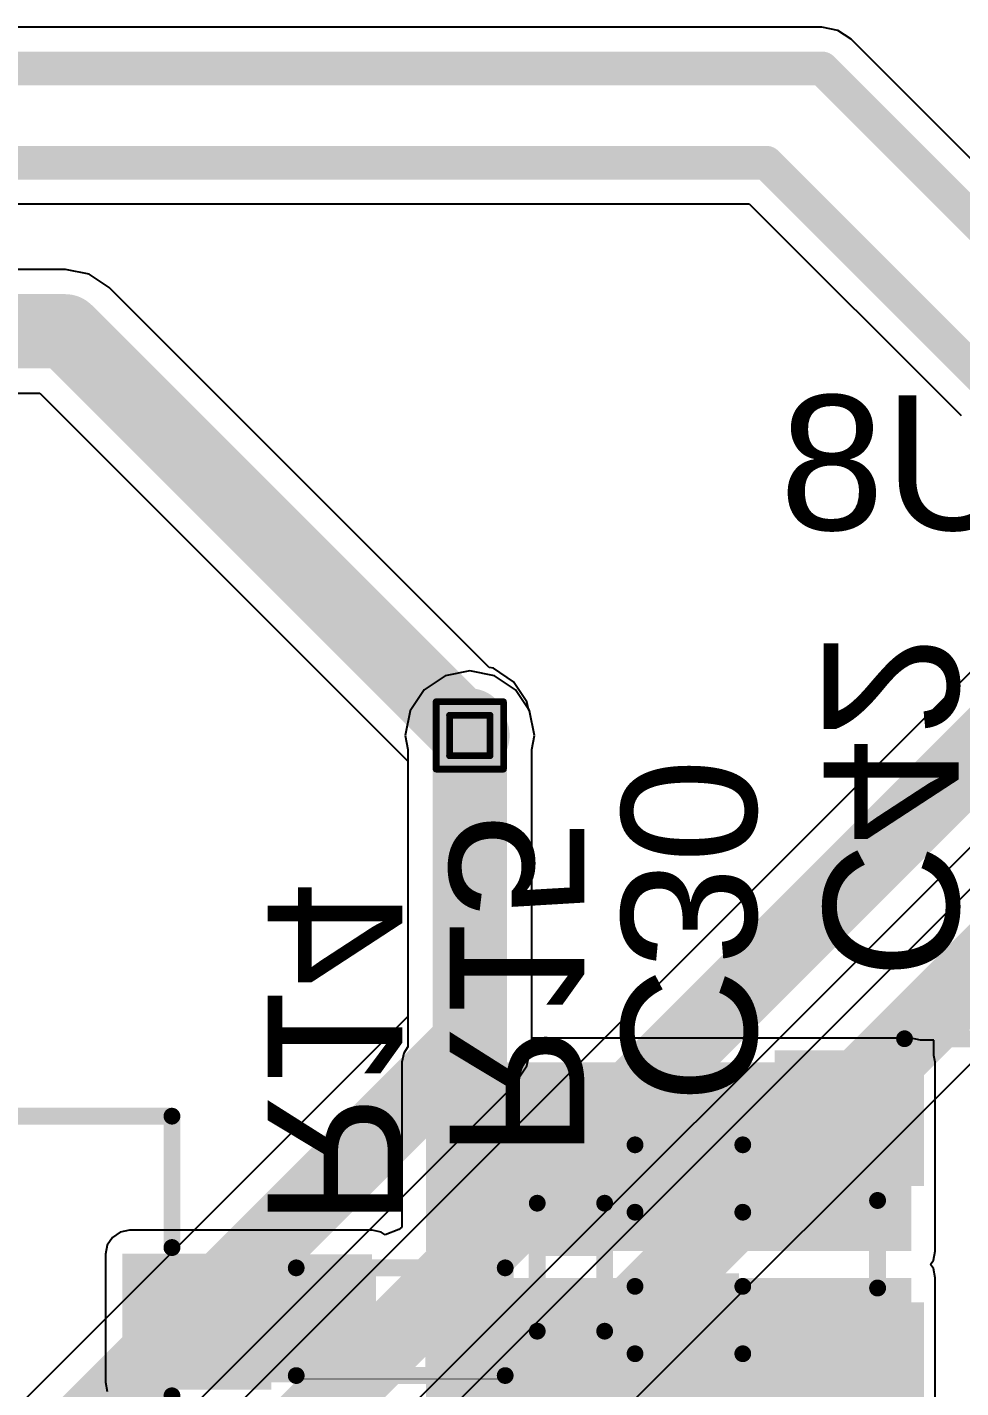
# Model space of a CAD drawing. Header units: inches. Extents: x -8 to 210, y -39 to 109.
# Drawn here: x 75.38 to 82.41, y 35.57 to 45.83 of the extents above; entities that cross this region are included whole.
import ezdxf

# ---------------------------------------------------------------- set-up
doc = ezdxf.new("R2010")
doc.units = ezdxf.units.IN
for name, color, linetype in [('Bottom Layer', 5, 'Continuous'), ('Bottom Overlay', 54, 'Continuous'), ('Bottom Paste', 16, 'Continuous'), ('Bottom Solder', 6, 'Continuous'), ('Drill Drawing', 1, 'Continuous'), ('Top Layer', 1, 'Continuous'), ('Via Holes', 16, 'Continuous')]:
    doc.layers.add(name, color=color, linetype=linetype)
doc.styles.add('Arial', font='', dxfattribs={"height": 0.2})
doc.styles.get('Arial').set_extended_font_data('Arial')

# ---------------------------------------------------------------- blocks, each defined once
blk = doc.blocks.new('R___0201_B_54')
at = {"layer": 'Bottom Layer'}
for points in [[(-0.41, 0.185), (-0.14, 0.185), (-0.14, -0.185), (-0.41, -0.185)], [(0.14, 0.185), (0.41, 0.185), (0.41, -0.185), (0.14, -0.185)]]:
    blk.add_hatch(color=5, dxfattribs=at).paths.add_polyline_path(points)
at = {"layer": 'Bottom Paste'}
for points in [[(-0.41, 0.185), (-0.14, 0.185), (-0.14, -0.185), (-0.41, -0.185)], [(0.14, 0.185), (0.41, 0.185), (0.41, -0.185), (0.14, -0.185)]]:
    blk.add_hatch(color=16, dxfattribs=at).paths.add_polyline_path(points)
at = {"layer": 'Bottom Solder'}
for points in [[(-0.465, 0.24), (-0.085, 0.24), (-0.085, -0.24), (-0.465, -0.24)], [(0.085, 0.24), (0.465, 0.24), (0.465, -0.24), (0.085, -0.24)]]:
    blk.add_hatch(color=6, dxfattribs=at).paths.add_polyline_path(points)
at = {"layer": 'Bottom Overlay'}
for points in [[(-0.483, 0.254, 0.127, 0.127, 0), (0.483, 0.254, 0.127, 0.127, 0)], [(-0.483, 0.254, 0.127, 0.127, 0), (-0.483, -0.254, 0.127, 0.127, 0)], [(0.483, 0.254, 0.127, 0.127, 0), (0.483, -0.254, 0.127, 0.127, 0)], [(-0.483, -0.254, 0.127, 0.127, 0), (0.483, -0.254, 0.127, 0.127, 0)]]:
    blk.add_lwpolyline(points, format="xyseb", dxfattribs=at)
for points in [[(-0.514, 0.254, 0.0635, 0.0635, 1), (-0.451, 0.254, 0.0635, 0.0635, 1)], [(-0.514, 0.254, 0.0635, 0.0635, 1), (-0.451, 0.254, 0.0635, 0.0635, 1)], [(0.451, 0.254, 0.0635, 0.0635, 1), (0.514, 0.254, 0.0635, 0.0635, 1)], [(0.451, 0.254, 0.0635, 0.0635, 1), (0.514, 0.254, 0.0635, 0.0635, 1)], [(-0.514, -0.254, 0.0635, 0.0635, 1), (-0.451, -0.254, 0.0635, 0.0635, 1)], [(-0.514, -0.254, 0.0635, 0.0635, 1), (-0.451, -0.254, 0.0635, 0.0635, 1)], [(0.451, -0.254, 0.0635, 0.0635, 1), (0.514, -0.254, 0.0635, 0.0635, 1)], [(0.451, -0.254, 0.0635, 0.0635, 1), (0.514, -0.254, 0.0635, 0.0635, 1)]]:
    blk.add_lwpolyline(points, format="xyseb", close=True, dxfattribs=at)
blk = doc.blocks.new('R___0402_B_55')
at = {"layer": 'Bottom Layer'}
for points in [[(-0.241, 0.318), (-0.241, -0.318), (-0.699, -0.318), (-0.699, 0.318)], [(0.699, 0.318), (0.699, -0.318), (0.241, -0.318), (0.241, 0.318)]]:
    blk.add_hatch(color=5, dxfattribs=at).paths.add_polyline_path(points)
at = {"layer": 'Bottom Paste'}
for points in [[(-0.241, 0.318), (-0.241, -0.318), (-0.699, -0.318), (-0.699, 0.318)], [(0.699, 0.318), (0.699, -0.318), (0.241, -0.318), (0.241, 0.318)]]:
    blk.add_hatch(color=16, dxfattribs=at).paths.add_polyline_path(points)
at = {"layer": 'Bottom Solder'}
for points in [[(-0.186, 0.373), (-0.186, -0.373), (-0.754, -0.373), (-0.754, 0.373)], [(0.754, 0.373), (0.754, -0.373), (0.186, -0.373), (0.186, 0.373)]]:
    blk.add_hatch(color=6, dxfattribs=at).paths.add_polyline_path(points)
at = {"layer": 'Bottom Overlay'}
for points in [[(-0.787, 0.406, 0.127, 0.127, 0), (-0.787, -0.406, 0.127, 0.127, 0)], [(0.787, 0.406, 0.127, 0.127, 0), (-0.787, 0.406, 0.127, 0.127, 0)], [(0.813, 0.432, 0.00323, 0.00323, 0), (-0.813, 0.432, 0.00323, 0.00323, 0)], [(0.787, 0.406, 0.127, 0.127, 0), (0.787, -0.406, 0.127, 0.127, 0)], [(0.787, -0.406, 0.127, 0.127, 0), (-0.787, -0.406, 0.127, 0.127, 0)]]:
    blk.add_lwpolyline(points, format="xyseb", dxfattribs=at)
for points in [[(-0.819, 0.406, 0.0635, 0.0635, 1), (-0.756, 0.406, 0.0635, 0.0635, 1)], [(-0.819, 0.406, 0.0635, 0.0635, 1), (-0.756, 0.406, 0.0635, 0.0635, 1)], [(-0.814, 0.432, 0.00161, 0.00161, 1), (-0.812, 0.432, 0.00161, 0.00161, 1)], [(0.756, 0.406, 0.0635, 0.0635, 1), (0.819, 0.406, 0.0635, 0.0635, 1)], [(0.756, 0.406, 0.0635, 0.0635, 1), (0.819, 0.406, 0.0635, 0.0635, 1)], [(0.812, 0.432, 0.00161, 0.00161, 1), (0.814, 0.432, 0.00161, 0.00161, 1)], [(-0.819, -0.406, 0.0635, 0.0635, 1), (-0.756, -0.406, 0.0635, 0.0635, 1)], [(-0.819, -0.406, 0.0635, 0.0635, 1), (-0.756, -0.406, 0.0635, 0.0635, 1)], [(0.756, -0.406, 0.0635, 0.0635, 1), (0.819, -0.406, 0.0635, 0.0635, 1)], [(0.756, -0.406, 0.0635, 0.0635, 1), (0.819, -0.406, 0.0635, 0.0635, 1)]]:
    blk.add_lwpolyline(points, format="xyseb", close=True, dxfattribs=at)
blk = doc.blocks.new('S___23_B_73')
at = {"layer": 'Bottom Layer'}
for points in [[(-1.36, 1.46), (-0.54, 1.46), (-0.54, 0.54), (-1.36, 0.54)], [(0.54, 1.46), (1.36, 1.46), (1.36, 0.54), (0.54, 0.54)], [(-0.41, -0.54), (0.41, -0.54), (0.41, -1.46), (-0.41, -1.46)]]:
    blk.add_hatch(color=5, dxfattribs=at).paths.add_polyline_path(points)
at = {"layer": 'Bottom Paste'}
for points in [[(-1.36, 1.46), (-0.54, 1.46), (-0.54, 0.54), (-1.36, 0.54)], [(0.54, 1.46), (1.36, 1.46), (1.36, 0.54), (0.54, 0.54)], [(-0.41, -0.54), (0.41, -0.54), (0.41, -1.46), (-0.41, -1.46)]]:
    blk.add_hatch(color=16, dxfattribs=at).paths.add_polyline_path(points)
at = {"layer": 'Bottom Solder'}
for points in [[(-1.462, 1.562), (-0.438, 1.562), (-0.438, 0.438), (-1.462, 0.438)], [(0.438, 1.562), (1.462, 1.562), (1.462, 0.438), (0.438, 0.438)], [(-0.512, -0.438), (0.512, -0.438), (0.512, -1.562), (-0.512, -1.562)]]:
    blk.add_hatch(color=6, dxfattribs=at).paths.add_polyline_path(points)
at = {"layer": 'Bottom Overlay'}
for points in [[(-1.676, 1.295, 0.127, 0.127, 0), (-1.676, 1.041, 0.127, 0.127, 0)], [(-1.676, 1.295, 0.127, 0.127, 0), (-1.549, 1.168, 0.127, 0.127, 0)], [(-1.549, 1.168, 0.127, 0.127, 0), (-1.676, 1.041, 0.127, 0.127, 0)], [(-0.33, 0.787, 0.127, 0.127, 0), (0.33, 0.787, 0.127, 0.127, 0)], [(-1.549, 0.584, 0.127, 0.127, 0), (-1.549, -0.813, 0.127, 0.127, 0)], [(1.549, 0.584, 0.127, 0.127, 0), (1.549, -0.813, 0.127, 0.127, 0)], [(-1.549, -0.813, 0.127, 0.127, 0), (-0.559, -0.813, 0.127, 0.127, 0)], [(0.559, -0.813, 0.127, 0.127, 0), (1.549, -0.813, 0.127, 0.127, 0)]]:
    blk.add_lwpolyline(points, format="xyseb", dxfattribs=at)
for points in [[(-1.708, 1.295, 0.0635, 0.0635, 1), (-1.645, 1.295, 0.0635, 0.0635, 1)], [(-1.708, 1.295, 0.0635, 0.0635, 1), (-1.645, 1.295, 0.0635, 0.0635, 1)], [(-1.581, 1.168, 0.0635, 0.0635, 1), (-1.518, 1.168, 0.0635, 0.0635, 1)], [(-1.581, 1.168, 0.0635, 0.0635, 1), (-1.518, 1.168, 0.0635, 0.0635, 1)], [(-1.708, 1.041, 0.0635, 0.0635, 1), (-1.645, 1.041, 0.0635, 0.0635, 1)], [(-1.708, 1.041, 0.0635, 0.0635, 1), (-1.645, 1.041, 0.0635, 0.0635, 1)], [(-0.362, 0.787, 0.0635, 0.0635, 1), (-0.298, 0.787, 0.0635, 0.0635, 1)], [(0.298, 0.787, 0.0635, 0.0635, 1), (0.362, 0.787, 0.0635, 0.0635, 1)], [(-1.581, 0.584, 0.0635, 0.0635, 1), (-1.518, 0.584, 0.0635, 0.0635, 1)], [(1.518, 0.584, 0.0635, 0.0635, 1), (1.581, 0.584, 0.0635, 0.0635, 1)], [(-1.581, -0.813, 0.0635, 0.0635, 1), (-1.518, -0.813, 0.0635, 0.0635, 1)], [(-1.581, -0.813, 0.0635, 0.0635, 1), (-1.518, -0.813, 0.0635, 0.0635, 1)], [(-0.591, -0.813, 0.0635, 0.0635, 1), (-0.527, -0.813, 0.0635, 0.0635, 1)], [(0.527, -0.813, 0.0635, 0.0635, 1), (0.591, -0.813, 0.0635, 0.0635, 1)], [(1.518, -0.813, 0.0635, 0.0635, 1), (1.581, -0.813, 0.0635, 0.0635, 1)], [(1.518, -0.813, 0.0635, 0.0635, 1), (1.581, -0.813, 0.0635, 0.0635, 1)]]:
    blk.add_lwpolyline(points, format="xyseb", close=True, dxfattribs=at)
blk = doc.blocks.new('SOT_23_B_74')
at = {"layer": 'Bottom Layer'}
for points in [[(-1.36, 1.46), (-0.54, 1.46), (-0.54, 0.54), (-1.36, 0.54)], [(0.54, 1.46), (1.36, 1.46), (1.36, 0.54), (0.54, 0.54)], [(-0.41, -0.54), (0.41, -0.54), (0.41, -1.46), (-0.41, -1.46)]]:
    blk.add_hatch(color=5, dxfattribs=at).paths.add_polyline_path(points)
at = {"layer": 'Bottom Paste'}
for points in [[(-1.36, 1.46), (-0.54, 1.46), (-0.54, 0.54), (-1.36, 0.54)], [(0.54, 1.46), (1.36, 1.46), (1.36, 0.54), (0.54, 0.54)], [(-0.41, -0.54), (0.41, -0.54), (0.41, -1.46), (-0.41, -1.46)]]:
    blk.add_hatch(color=16, dxfattribs=at).paths.add_polyline_path(points)
at = {"layer": 'Bottom Solder'}
for points in [[(-1.462, 1.562), (-0.438, 1.562), (-0.438, 0.438), (-1.462, 0.438)], [(0.438, 1.562), (1.462, 1.562), (1.462, 0.438), (0.438, 0.438)], [(-0.512, -0.438), (0.512, -0.438), (0.512, -1.562), (-0.512, -1.562)]]:
    blk.add_hatch(color=6, dxfattribs=at).paths.add_polyline_path(points)
at = {"layer": 'Bottom Overlay'}
for points in [[(-1.676, 1.295, 0.127, 0.127, 0), (-1.676, 1.041, 0.127, 0.127, 0)], [(-1.676, 1.295, 0.127, 0.127, 0), (-1.549, 1.168, 0.127, 0.127, 0)], [(-1.549, 1.168, 0.127, 0.127, 0), (-1.676, 1.041, 0.127, 0.127, 0)], [(-0.33, 0.787, 0.127, 0.127, 0), (0.33, 0.787, 0.127, 0.127, 0)], [(-1.549, 0.584, 0.127, 0.127, 0), (-1.549, -0.813, 0.127, 0.127, 0)], [(1.549, 0.584, 0.127, 0.127, 0), (1.549, -0.813, 0.127, 0.127, 0)], [(-1.549, -0.813, 0.127, 0.127, 0), (-0.559, -0.813, 0.127, 0.127, 0)], [(0.559, -0.813, 0.127, 0.127, 0), (1.549, -0.813, 0.127, 0.127, 0)]]:
    blk.add_lwpolyline(points, format="xyseb", dxfattribs=at)
for points in [[(-1.708, 1.295, 0.0635, 0.0635, 1), (-1.645, 1.295, 0.0635, 0.0635, 1)], [(-1.708, 1.295, 0.0635, 0.0635, 1), (-1.645, 1.295, 0.0635, 0.0635, 1)], [(-1.581, 1.168, 0.0635, 0.0635, 1), (-1.518, 1.168, 0.0635, 0.0635, 1)], [(-1.581, 1.168, 0.0635, 0.0635, 1), (-1.518, 1.168, 0.0635, 0.0635, 1)], [(-1.708, 1.041, 0.0635, 0.0635, 1), (-1.645, 1.041, 0.0635, 0.0635, 1)], [(-1.708, 1.041, 0.0635, 0.0635, 1), (-1.645, 1.041, 0.0635, 0.0635, 1)], [(-0.362, 0.787, 0.0635, 0.0635, 1), (-0.298, 0.787, 0.0635, 0.0635, 1)], [(0.298, 0.787, 0.0635, 0.0635, 1), (0.362, 0.787, 0.0635, 0.0635, 1)], [(-1.581, 0.584, 0.0635, 0.0635, 1), (-1.518, 0.584, 0.0635, 0.0635, 1)], [(1.518, 0.584, 0.0635, 0.0635, 1), (1.581, 0.584, 0.0635, 0.0635, 1)], [(-1.581, -0.813, 0.0635, 0.0635, 1), (-1.518, -0.813, 0.0635, 0.0635, 1)], [(-1.581, -0.813, 0.0635, 0.0635, 1), (-1.518, -0.813, 0.0635, 0.0635, 1)], [(-0.591, -0.813, 0.0635, 0.0635, 1), (-0.527, -0.813, 0.0635, 0.0635, 1)], [(0.527, -0.813, 0.0635, 0.0635, 1), (0.591, -0.813, 0.0635, 0.0635, 1)], [(1.518, -0.813, 0.0635, 0.0635, 1), (1.581, -0.813, 0.0635, 0.0635, 1)], [(1.518, -0.813, 0.0635, 0.0635, 1), (1.581, -0.813, 0.0635, 0.0635, 1)]]:
    blk.add_lwpolyline(points, format="xyseb", close=True, dxfattribs=at)
blk = doc.blocks.new('C___0402_B_129')
at = {"layer": 'Bottom Layer'}
for points in [[(-0.241, 0.318), (-0.241, -0.318), (-0.699, -0.318), (-0.699, 0.318)], [(0.699, 0.318), (0.699, -0.318), (0.241, -0.318), (0.241, 0.318)]]:
    blk.add_hatch(color=5, dxfattribs=at).paths.add_polyline_path(points)
at = {"layer": 'Bottom Paste'}
for points in [[(-0.241, 0.318), (-0.241, -0.318), (-0.699, -0.318), (-0.699, 0.318)], [(0.699, 0.318), (0.699, -0.318), (0.241, -0.318), (0.241, 0.318)]]:
    blk.add_hatch(color=16, dxfattribs=at).paths.add_polyline_path(points)
at = {"layer": 'Bottom Solder'}
for points in [[(-0.181, 0.377), (-0.181, -0.377), (-0.758, -0.377), (-0.758, 0.377)], [(0.758, 0.377), (0.758, -0.377), (0.181, -0.377), (0.181, 0.377)]]:
    blk.add_hatch(color=6, dxfattribs=at).paths.add_polyline_path(points)
at = {"layer": 'Bottom Overlay'}
for points in [[(-0.787, 0.406, 0.127, 0.127, 0), (-0.787, -0.406, 0.127, 0.127, 0)], [(-0.787, 0.406, 0.127, 0.127, 0), (-0.279, 0.406, 0.127, 0.127, 0)], [(0.279, 0.406, 0.127, 0.127, 0), (0.787, 0.406, 0.127, 0.127, 0)], [(0.787, 0.406, 0.127, 0.127, 0), (0.787, -0.406, 0.127, 0.127, 0)], [(-0.787, -0.406, 0.127, 0.127, 0), (-0.279, -0.406, 0.127, 0.127, 0)], [(0.279, -0.406, 0.127, 0.127, 0), (0.787, -0.406, 0.127, 0.127, 0)]]:
    blk.add_lwpolyline(points, format="xyseb", dxfattribs=at)
for points in [[(-0.819, 0.406, 0.0635, 0.0635, 1), (-0.756, 0.406, 0.0635, 0.0635, 1)], [(-0.819, 0.406, 0.0635, 0.0635, 1), (-0.756, 0.406, 0.0635, 0.0635, 1)], [(-0.311, 0.406, 0.0635, 0.0635, 1), (-0.248, 0.406, 0.0635, 0.0635, 1)], [(0.248, 0.406, 0.0635, 0.0635, 1), (0.311, 0.406, 0.0635, 0.0635, 1)], [(0.756, 0.406, 0.0635, 0.0635, 1), (0.819, 0.406, 0.0635, 0.0635, 1)], [(0.756, 0.406, 0.0635, 0.0635, 1), (0.819, 0.406, 0.0635, 0.0635, 1)], [(-0.819, -0.406, 0.0635, 0.0635, 1), (-0.756, -0.406, 0.0635, 0.0635, 1)], [(-0.819, -0.406, 0.0635, 0.0635, 1), (-0.756, -0.406, 0.0635, 0.0635, 1)], [(-0.311, -0.406, 0.0635, 0.0635, 1), (-0.248, -0.406, 0.0635, 0.0635, 1)], [(0.248, -0.406, 0.0635, 0.0635, 1), (0.311, -0.406, 0.0635, 0.0635, 1)], [(0.756, -0.406, 0.0635, 0.0635, 1), (0.819, -0.406, 0.0635, 0.0635, 1)], [(0.756, -0.406, 0.0635, 0.0635, 1), (0.819, -0.406, 0.0635, 0.0635, 1)]]:
    blk.add_lwpolyline(points, format="xyseb", close=True, dxfattribs=at)

msp = doc.modelspace()

# ---------------------------------------------------------------- hatches: boundary and pattern name
at = {"layer": 'Bottom Layer'}
h = msp.add_hatch(color=5, dxfattribs=at)
edge = h.paths.add_edge_path()
edge.add_arc((78.715, 40.488), 0.3, 0, 360)
for points in [[(78.384, 36.601), (82.042, 36.601), (82.042, 38.024), (78.384, 38.024)], [(76.149, 35.611), (77.978, 35.611), (77.978, 36.576), (76.149, 36.576)], [(78.384, 35.281), (82.042, 35.281), (82.042, 36.398), (78.384, 36.398)]]:
    msp.add_hatch(color=5, dxfattribs=at).paths.add_polyline_path(points)
at = {"layer": 'Top Layer'}
h = msp.add_hatch(color=1, dxfattribs=at)
edge = h.paths.add_edge_path()
edge.add_arc((78.715, 40.488), 0.3, 0, 360)
at = {"layer": 'Via Holes'}
h = msp.add_hatch(color=7, dxfattribs=at)
edge = h.paths.add_edge_path()
edge.add_arc((78.715, 40.488), 0.15, 0, 360)

# ---------------------------------------------------------------- linework, layer by layer
at = {"layer": 'Bottom Layer'}
for p, q in [((81.369, 45.828), (59.419, 45.828)), ((81.488, 45.804), (81.369, 45.828)), ((81.589, 45.737), (81.488, 45.804)), ((82.864, 44.461), (81.589, 45.737)), ((60.032, 44.495), (80.821, 44.495)), ((80.821, 44.495), (82.417, 42.899)), ((75.667, 44.002), (56.759, 44.002)), ((75.845, 43.966), (75.667, 44.002)), ((75.996, 43.865), (75.845, 43.966)), ((78.861, 41.001), (75.996, 43.865)), ((56.566, 43.069), (75.474, 43.069)), ((75.474, 43.069), (78.248, 40.295)), ((78.893, 40.994), (78.861, 41.001)), ((79.044, 40.893), (78.893, 40.994)), ((79.145, 40.742), (79.044, 40.893)), ((79.156, 40.686), (79.145, 40.742)), ((79.165, 40.674), (79.156, 40.686)), ((79.202, 40.488), (79.165, 40.674)), ((79.181, 40.382), (79.202, 40.488)), ((79.181, 38.205), (79.181, 40.382)), ((78.248, 40.295), (78.248, 38.14)), ((82.042, 38.205), (79.181, 38.205)), ((82.111, 38.191), (82.042, 38.205)), ((82.113, 38.19), (82.111, 38.191)), ((82.213, 38.19), (82.113, 38.19)), ((82.213, 38.074), (82.213, 38.19)), ((78.217, 38.093), (78.203, 38.024)), ((78.248, 38.14), (78.217, 38.093)), ((82.223, 38.024), (82.213, 38.074)), ((78.203, 38.024), (78.203, 36.781)), ((82.223, 36.601), (82.223, 38.024)), ((76.08, 36.743), (76.021, 36.704)), ((76.149, 36.757), (76.08, 36.743)), ((77.978, 36.757), (76.149, 36.757)), ((78.047, 36.743), (77.978, 36.757)), ((78.076, 36.724), (78.047, 36.743)), ((78.179, 36.762), (78.076, 36.724)), ((78.203, 36.781), (78.179, 36.762)), ((75.982, 36.645), (75.968, 36.576)), ((76.021, 36.704), (75.982, 36.645)), ((75.968, 36.576), (75.968, 35.611)), ((82.188, 36.5), (82.209, 36.532)), ((82.209, 36.532), (82.223, 36.601)), ((82.209, 36.468), (82.188, 36.5)), ((82.223, 36.398), (82.209, 36.468)), ((82.223, 35.281), (82.223, 36.398)), ((75.968, 35.611), (75.982, 35.541))]:
    msp.add_line(p, q, dxfattribs=at)
for points in [[(59.052, 45.517, 0.254, 0.254, 0), (81.369, 45.517, 0.254, 0.254, 0)], [(81.369, 45.517, 0.254, 0.254, 0), (83.43, 43.457, 0.254, 0.254, 0)], [(59.665, 44.806, 0.254, 0.254, 0), (80.95, 44.806, 0.254, 0.254, 0)], [(80.95, 44.806, 0.254, 0.254, 0), (82.728, 43.028, 0.254, 0.254, 0)], [(56.566, 43.536, 0.559, 0.559, 0), (75.667, 43.536, 0.559, 0.559, 0)], [(75.667, 43.536, 0.559, 0.559, 0), (78.715, 40.488, 0.559, 0.559, 0)], [(78.715, 40.488, 0.559, 0.559, 0), (78.715, 40.564, 0.559, 0.559, 0)], [(78.715, 37.617, 0.559, 0.559, 0), (78.715, 40.488, 0.559, 0.559, 0)], [(78.918, 37.617, 0.559, 0.559, 0), (79.908, 37.617, 0.559, 0.559, 0)], [(79.908, 37.617, 0.559, 0.559, 0), (80.213, 37.313, 0.559, 0.559, 0)]]:
    msp.add_lwpolyline(points, format="xyseb", dxfattribs=at)
for points in [[(81.306, 45.517, 0.127, 0.127, 1), (81.433, 45.517, 0.127, 0.127, 1)], [(81.306, 45.517, 0.127, 0.127, 1), (81.433, 45.517, 0.127, 0.127, 1)], [(80.886, 44.806, 0.127, 0.127, 1), (81.013, 44.806, 0.127, 0.127, 1)], [(80.886, 44.806, 0.127, 0.127, 1), (81.013, 44.806, 0.127, 0.127, 1)], [(75.527, 43.536, 0.279, 0.279, 1), (75.806, 43.536, 0.279, 0.279, 1)], [(75.527, 43.536, 0.279, 0.279, 1), (75.806, 43.536, 0.279, 0.279, 1)], [(78.575, 40.564, 0.279, 0.279, 1), (78.854, 40.564, 0.279, 0.279, 1)], [(78.575, 40.488, 0.279, 0.279, 1), (78.854, 40.488, 0.279, 0.279, 1)], [(78.575, 40.488, 0.279, 0.279, 1), (78.854, 40.488, 0.279, 0.279, 1)], [(78.575, 40.488, 0.279, 0.279, 1), (78.854, 40.488, 0.279, 0.279, 1)], [(78.575, 37.617, 0.279, 0.279, 1), (78.854, 37.617, 0.279, 0.279, 1)], [(78.778, 37.617, 0.279, 0.279, 1), (79.057, 37.617, 0.279, 0.279, 1)], [(79.769, 37.617, 0.279, 0.279, 1), (80.048, 37.617, 0.279, 0.279, 1)], [(79.769, 37.617, 0.279, 0.279, 1), (80.048, 37.617, 0.279, 0.279, 1)], [(80.073, 37.313, 0.279, 0.279, 1), (80.353, 37.313, 0.279, 0.279, 1)]]:
    msp.add_lwpolyline(points, format="xyseb", close=True, dxfattribs=at)
at = {"layer": 'Drill Drawing'}
for points in [[(78.461, 40.742, 0.0508, 0.0508, 0), (78.969, 40.742, 0.0508, 0.0508, 0)], [(78.461, 40.234, 0.0508, 0.0508, 0), (78.461, 40.742, 0.0508, 0.0508, 0)], [(78.969, 40.234, 0.0508, 0.0508, 0), (78.969, 40.742, 0.0508, 0.0508, 0)], [(78.562, 40.64, 0.0508, 0.0508, 0), (78.867, 40.64, 0.0508, 0.0508, 0)], [(78.562, 40.335, 0.0508, 0.0508, 0), (78.562, 40.64, 0.0508, 0.0508, 0)], [(78.867, 40.335, 0.0508, 0.0508, 0), (78.867, 40.64, 0.0508, 0.0508, 0)], [(78.562, 40.335, 0.0508, 0.0508, 0), (78.867, 40.335, 0.0508, 0.0508, 0)], [(78.461, 40.234, 0.0508, 0.0508, 0), (78.969, 40.234, 0.0508, 0.0508, 0)]]:
    msp.add_lwpolyline(points, format="xyseb", dxfattribs=at)
for points in [[(78.448, 40.742, 0.0254, 0.0254, 1), (78.473, 40.742, 0.0254, 0.0254, 1)], [(78.448, 40.742, 0.0254, 0.0254, 1), (78.473, 40.742, 0.0254, 0.0254, 1)], [(78.956, 40.742, 0.0254, 0.0254, 1), (78.981, 40.742, 0.0254, 0.0254, 1)], [(78.956, 40.742, 0.0254, 0.0254, 1), (78.981, 40.742, 0.0254, 0.0254, 1)], [(78.549, 40.64, 0.0254, 0.0254, 1), (78.575, 40.64, 0.0254, 0.0254, 1)], [(78.549, 40.64, 0.0254, 0.0254, 1), (78.575, 40.64, 0.0254, 0.0254, 1)], [(78.854, 40.64, 0.0254, 0.0254, 1), (78.88, 40.64, 0.0254, 0.0254, 1)], [(78.854, 40.64, 0.0254, 0.0254, 1), (78.88, 40.64, 0.0254, 0.0254, 1)], [(78.549, 40.335, 0.0254, 0.0254, 1), (78.575, 40.335, 0.0254, 0.0254, 1)], [(78.549, 40.335, 0.0254, 0.0254, 1), (78.575, 40.335, 0.0254, 0.0254, 1)], [(78.854, 40.335, 0.0254, 0.0254, 1), (78.88, 40.335, 0.0254, 0.0254, 1)], [(78.854, 40.335, 0.0254, 0.0254, 1), (78.88, 40.335, 0.0254, 0.0254, 1)], [(78.448, 40.234, 0.0254, 0.0254, 1), (78.473, 40.234, 0.0254, 0.0254, 1)], [(78.448, 40.234, 0.0254, 0.0254, 1), (78.473, 40.234, 0.0254, 0.0254, 1)], [(78.956, 40.234, 0.0254, 0.0254, 1), (78.981, 40.234, 0.0254, 0.0254, 1)], [(78.956, 40.234, 0.0254, 0.0254, 1), (78.981, 40.234, 0.0254, 0.0254, 1)]]:
    msp.add_lwpolyline(points, format="xyseb", close=True, dxfattribs=at)
at = {"layer": 'Top Layer'}
for p, q in [((83.213, 41.69), (68.354, 26.831)), ((68.902, 26.061), (83.836, 40.996)), ((78.528, 40.938), (78.37, 40.832)), ((78.715, 40.975), (78.528, 40.938)), ((78.901, 40.938), (78.715, 40.975)), ((79.059, 40.832), (78.901, 40.938)), ((78.37, 40.832), (78.265, 40.674)), ((79.165, 40.674), (79.059, 40.832)), ((83.963, 40.808), (76.429, 33.273)), ((78.265, 40.674), (78.227, 40.488)), ((79.202, 40.488), (79.165, 40.674)), ((78.227, 40.488), (78.248, 40.382)), ((79.181, 40.382), (79.202, 40.488)), ((78.248, 40.382), (78.248, 38.369)), ((79.181, 38.176), (79.181, 40.382)), ((77.225, 32.751), (84.759, 40.285)), ((78.248, 38.369), (67.707, 27.828)), ((79.145, 37.998), (79.181, 38.176)), ((79.044, 37.847), (79.145, 37.998)), ((68.23, 27.033), (79.044, 37.847))]:
    msp.add_line(p, q, dxfattribs=at)
for points in [[(68.547, 26.365, 0.559, 0.559, 0), (83.617, 41.435, 0.559, 0.559, 0)], [(76.759, 32.944, 0.559, 0.559, 0), (84.43, 40.615, 0.559, 0.559, 0)], [(78.715, 38.176, 0.559, 0.559, 0), (78.715, 40.488, 0.559, 0.559, 0)], [(67.901, 27.362, 0.559, 0.559, 0), (78.715, 38.176, 0.559, 0.559, 0)]]:
    msp.add_lwpolyline(points, format="xyseb", dxfattribs=at)
for points in [[(78.575, 40.488, 0.279, 0.279, 1), (78.854, 40.488, 0.279, 0.279, 1)], [(78.575, 38.176, 0.279, 0.279, 1), (78.854, 38.176, 0.279, 0.279, 1)], [(78.575, 38.176, 0.279, 0.279, 1), (78.854, 38.176, 0.279, 0.279, 1)]]:
    msp.add_lwpolyline(points, format="xyseb", close=True, dxfattribs=at)

# ---------------------------------------------------------------- block references
for name, p, rotation in [('S___23_B_73', (82.575, 36.652), 90), ('SOT_23_B_74', (75.657, 36.068), 90), ('C___0402_B_129', (80.366, 36.614), 90), ('R___0201_B_54', (79.477, 36.479), 90), ('R___0402_B_55', (78.194, 36.068), 180)]:
    msp.add_blockref(name, p, dxfattribs=dict(rotation=rotation))

# ---------------------------------------------------------------- texts
at = {"layer": 'Bottom Overlay', "style": 'Arial', "text_generation_flag": 2}
msp.add_text('U8', height=1.016, dxfattribs=at).set_placement((82.863, 42.037))
for s, p in [('C42', (81.382, 38.651)), ('C30', (79.858, 37.711)), ('R15', (78.562, 37.296)), ('R14', (77.191, 36.78))]:
    msp.add_text(s, height=1.016, rotation=270, dxfattribs=at).set_placement(p)

doc.saveas('drawing.dxf')
